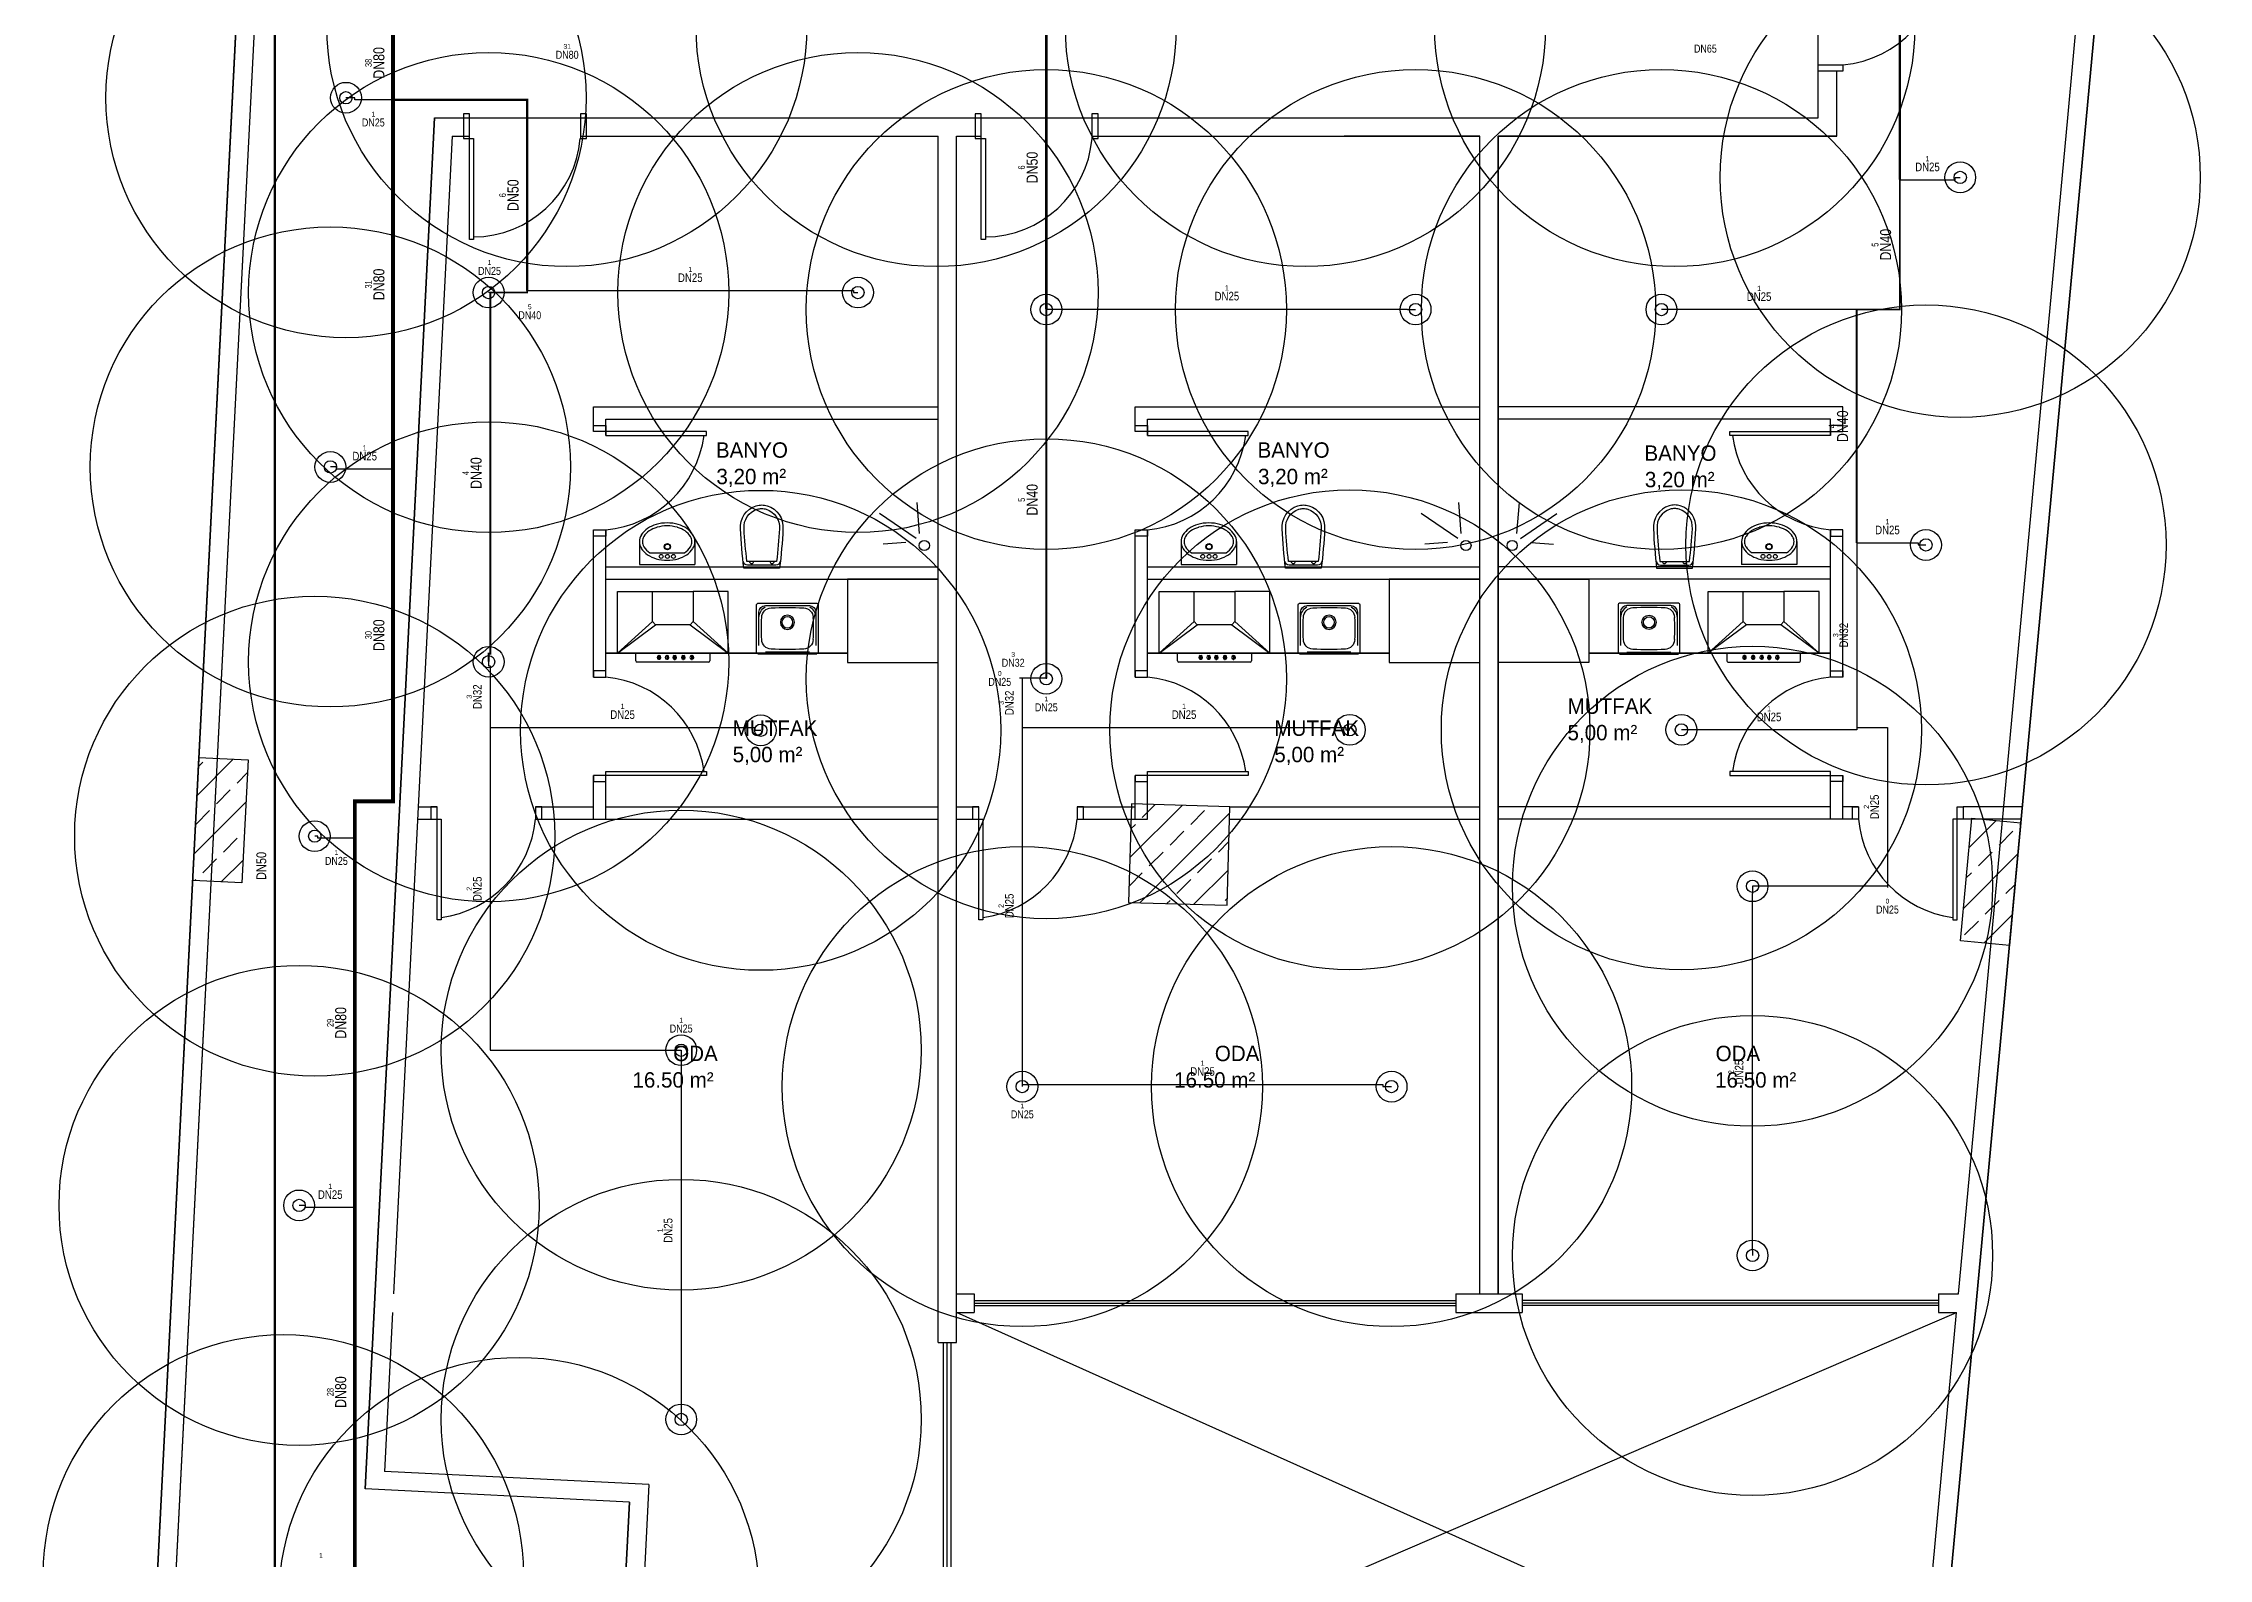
# Model space of a CAD drawing. Header units: centimetres. Extents: x 247996 to 315152, y -468471 to -440326.
# Drawn here: x 252538 to 254297, y -455724 to -454493 of the extents above; entities that cross this region are included whole.
import ezdxf
from ezdxf.enums import TextEntityAlignment as Align

# ---------------------------------------------------------------- set-up
doc = ezdxf.new("R2010")
doc.units = ezdxf.units.CM
for name, color, linetype in [('SCOTT-MKDU0', 50, 'Continuous'), ('SCOTT-MTY-SPRINKLER', 15, 'Continuous'), ('SCOTT-MTY-SPRINKLER-BORU', 140, 'Continuous'), ('SCOTT-MTY-SPRINKLER-CAP', 141, 'Continuous'), ('SCOTT-MTY-SPRINKLER-KORUMA', 8, 'Continuous'), ('SCOTT-MTY-YANGIN-DOLAP', 1, 'Continuous'), ('SCOTT-MTY-YANGIN-DOLAP-BORU', 1, 'Continuous')]:
    doc.layers.add(name, color=color, linetype=linetype)
doc.styles.add('MtXpl_Comic_Sans_MS', font='comic.ttf')
doc.styles.add('ROTAS', font='arial.ttf')

# ---------------------------------------------------------------- blocks, each defined once
blk = doc.blocks.new('ASL-SPR-PE')
for radius in [12.5, 5]:
    blk.add_circle((0, 0), radius)

msp = doc.modelspace()

# ---------------------------------------------------------------- linework, layer by layer
at = {"layer": 'SCOTT-MKDU0', "color": 8, "ltscale": 0.03}
for p, q in [((252764.8, -453386.3), (252641.9, -455809.8)), ((252748.3, -453415.3), (252561.3, -457103.9)), ((252561.3, -457103.9), (252748.3, -453415.3)), ((253909.7, -457650), (254297, -453482.7)), ((254297, -453482.7), (253909.7, -457650)), ((254182.4, -454553.5), (254281.9, -453482.1)), ((252757.7, -453527.2), (252576.8, -457093)), ((253979.8, -454553.5), (253979.8, -454403.5)), ((253979.8, -454553.5), (253979.8, -454510.6)), ((253994.8, -454568.5), (253994.8, -454515.6)), ((252855.8, -454553.5), (252799.3, -455667.6)), ((252799.3, -455667.6), (252855.8, -454553.5)), ((252870, -454568.5), (252822.3, -455509.2)), ((252855.8, -454553.5), (252884.2, -454553.5)), ((252855.8, -454553.5), (253979.8, -454553.5)), ((252870, -454568.5), (252884.2, -454568.5)), ((252974.2, -454553.5), (253299.8, -454553.5)), ((252974.2, -454568.5), (253264.8, -454568.5)), ((252974.2, -454568.5), (253264.8, -454568.5)), ((253264.8, -455548.7), (253264.8, -454568.5)), ((253264.8, -454788.5), (253264.8, -454568.5)), ((253264.8, -454678.5), (253264.8, -454568.5)), ((253264.8, -455548.7), (253264.8, -454568.5)), ((253264.8, -455548.7), (253264.8, -454568.5)), ((253279.8, -455548.7), (253279.8, -454568.5)), ((253279.8, -454568.5), (253299.8, -454568.5)), ((253279.8, -455548.7), (253279.8, -454568.5)), ((253279.8, -455548.7), (253279.8, -454568.5)), ((253389.8, -454553.5), (253979.8, -454553.5)), ((253389.8, -454568.5), (253704.8, -454568.5)), ((253704.8, -454568.5), (253594.8, -454568.5)), ((253704.8, -455509.2), (253704.8, -454568.5)), ((253704.8, -454788.5), (253704.8, -454568.5)), ((253704.8, -454678.5), (253704.8, -454568.5)), ((253704.8, -455509.2), (253704.8, -454568.5)), ((253719.8, -454568.5), (253994.8, -454568.5)), ((253719.8, -455509.2), (253719.8, -454568.5)), ((253719.8, -455509.2), (253719.8, -454568.5)), ((253994.8, -454568.5), (253719.8, -454568.5)), ((253719.8, -454788.5), (253719.8, -454568.5)), ((253719.8, -454678.5), (253719.8, -454568.5)), ((253719.8, -454568.5), (253829.8, -454568.5)), ((253994.8, -454568.5), (253719.8, -454568.5)), ((253719.8, -454568.5), (253719.8, -455509.2)), ((253979.8, -454568.5), (253994.8, -454568.5)), ((254093.6, -455509.2), (254182.4, -454553.5)), ((252984.8, -454788.5), (253264.8, -454788.5)), ((252984.8, -454808.5), (252984.8, -454788.5)), ((253424.8, -454788.5), (253704.8, -454788.5)), ((253424.8, -454808.5), (253424.8, -454788.5)), ((253999.8, -454788.5), (253719.8, -454788.5)), ((253999.8, -454808.5), (253999.8, -454788.5)), ((252994.8, -454798.5), (253264.8, -454798.5)), ((252994.8, -454811.8), (252994.8, -454798.5)), ((252994.8, -454811.8), (252994.8, -454798.5)), ((253434.8, -454811.8), (253434.8, -454798.5)), ((253434.8, -454811.8), (253434.8, -454798.5)), ((253434.8, -454798.5), (253704.8, -454798.5)), ((253989.8, -454798.5), (253719.8, -454798.5)), ((253989.8, -454811.8), (253989.8, -454798.5)), ((253989.8, -454811.8), (253989.8, -454798.5)), ((253249.7, -454891.4), (253247.7, -454866.1)), ((253689.7, -454891.4), (253687.7, -454866.1)), ((253735, -454891.4), (253737, -454866.1)), ((253246.9, -454895.3), (253217.3, -454875.1)), ((253686.9, -454895.3), (253657.3, -454875.1)), ((253737.8, -454895.3), (253767.4, -454875.1)), ((252984.8, -455008), (252984.8, -454888.5)), ((252994.8, -455008), (252994.8, -454888.5)), ((252994.8, -454908.5), (252994.8, -454888.5)), ((253022.2, -454898), (253022.2, -454916.6)), ((253067.2, -454898), (253067.2, -454916.6)), ((253238.5, -454898.6), (253220.1, -454900)), ((253424.8, -455008), (253424.8, -454888.5)), ((253434.8, -455008), (253434.8, -454888.5)), ((253434.8, -454908.5), (253434.8, -454888.5)), ((253462.2, -454898), (253462.2, -454916.6)), ((253507.2, -454898), (253507.2, -454916.6)), ((253678.5, -454898.6), (253660.1, -454900)), ((253746.2, -454898.6), (253764.6, -454900)), ((253917.5, -454898), (253917.5, -454916.6)), ((253962.5, -454898), (253962.5, -454916.6)), ((253989.8, -455008), (253989.8, -454888.5)), ((253989.8, -454908.5), (253989.8, -454888.5)), ((253999.8, -455008), (253999.8, -454888.5)), ((252994.8, -454918.5), (253264.8, -454918.5)), ((253022.2, -454916.6), (253067.2, -454916.6)), ((253030.6, -454907), (253058.7, -454907)), ((253434.8, -454918.5), (253704.8, -454918.5)), ((253462.2, -454916.6), (253507.2, -454916.6)), ((253470.6, -454907), (253498.7, -454907)), ((253989.8, -454918.5), (253719.8, -454918.5)), ((253962.5, -454916.6), (253917.5, -454916.6)), ((253954.1, -454907), (253926, -454907)), ((252994.8, -454928.5), (253264.8, -454928.5)), ((253264.8, -454928.5), (253191.2, -454928.5)), ((253191.2, -454928.5), (253191.2, -454996.2)), ((253264.8, -454996.2), (253264.8, -454928.5)), ((253434.8, -454928.5), (253704.8, -454928.5)), ((253704.8, -454928.5), (253631.2, -454928.5)), ((253631.2, -454928.5), (253631.2, -454996.2)), ((253704.8, -454996.2), (253704.8, -454928.5)), ((253989.8, -454928.5), (253719.8, -454928.5)), ((253719.8, -454928.5), (253793.5, -454928.5)), ((253719.8, -454996.2), (253719.8, -454928.5)), ((253793.5, -454928.5), (253793.5, -454996.2)), ((253004.3, -454938.5), (253032.8, -454938.5)), ((253004.3, -454988.5), (253004.3, -454938.5)), ((253094.3, -454938.5), (253065.8, -454938.5)), ((253094.3, -454988.5), (253094.3, -454938.5)), ((253117.4, -454988.5), (253117.4, -454949.1)), ((253118.4, -454948.1), (253166.4, -454948.1)), ((253119.2, -454982.4), (253119.2, -454955.3)), ((253124.5, -454950), (253160.2, -454950)), ((253165.5, -454955.3), (253165.5, -454982.4)), ((253167.4, -454949.1), (253167.4, -454988.5)), ((253444.3, -454938.5), (253472.8, -454938.5)), ((253444.3, -454988.5), (253444.3, -454938.5)), ((253534.3, -454938.5), (253505.8, -454938.5)), ((253534.3, -454988.5), (253534.3, -454938.5)), ((253557.4, -454988.5), (253557.4, -454949.1)), ((253558.4, -454948.1), (253606.4, -454948.1)), ((253559.2, -454982.4), (253559.2, -454955.3)), ((253564.5, -454950), (253600.2, -454950)), ((253605.5, -454955.3), (253605.5, -454982.4)), ((253607.4, -454949.1), (253607.4, -454988.5)), ((253817.3, -454949.1), (253817.3, -454988.5)), ((253866.3, -454948.1), (253818.3, -454948.1)), ((253819.1, -454955.3), (253819.1, -454982.4)), ((253860.1, -454950), (253824.4, -454950)), ((253865.4, -454982.4), (253865.4, -454955.3)), ((253867.3, -454988.5), (253867.3, -454949.1)), ((253890.4, -454938.5), (253918.9, -454938.5)), ((253890.4, -454988.5), (253890.4, -454938.5)), ((253980.4, -454938.5), (253951.9, -454938.5)), ((253980.4, -454988.5), (253980.4, -454938.5)), ((253032.8, -454963), (253004.3, -454988.5)), ((253004.3, -454988.5), (253035.3, -454965.5)), ((253063.3, -454965.5), (253094.3, -454988.5)), ((253094.3, -454988.5), (253065.8, -454963)), ((253472.8, -454963), (253444.3, -454988.5)), ((253444.3, -454988.5), (253475.3, -454965.5)), ((253503.3, -454965.5), (253534.3, -454988.5)), ((253534.3, -454988.5), (253505.8, -454963)), ((253890.4, -454988.5), (253918.9, -454963)), ((253921.4, -454965.5), (253890.4, -454988.5)), ((253980.4, -454988.5), (253949.4, -454965.5)), ((253951.9, -454963), (253980.4, -454988.5)), ((252994.8, -454988.5), (253191.2, -454988.5)), ((253191.2, -454988.5), (252994.8, -454988.5)), ((253191.2, -454988.5), (252994.8, -454988.5)), ((253094.3, -454988.5), (253004.3, -454988.5)), ((253019.3, -454994.8), (253019.3, -454988.5)), ((253037.8, -454990.6), (253037.8, -454993.1)), ((253037.8, -454990.6), (253038.4, -454990.6)), ((253038.4, -454990.6), (253038.4, -454993.1)), ((253044.4, -454990.6), (253044.4, -454993.1)), ((253044.4, -454990.6), (253045, -454990.6)), ((253045, -454990.6), (253045, -454993.1)), ((253050.5, -454990.6), (253050.5, -454993.1)), ((253050.5, -454990.6), (253051.1, -454990.6)), ((253051.1, -454990.6), (253051.1, -454993.1)), ((253057.5, -454990.6), (253057.5, -454993.1)), ((253057.5, -454990.6), (253058.1, -454990.6)), ((253058.1, -454990.6), (253058.1, -454993.1)), ((253064.5, -454990.6), (253064.5, -454993.1)), ((253064.5, -454990.6), (253065.1, -454990.6)), ((253065.1, -454990.6), (253065.1, -454993.1)), ((253079.3, -454988.5), (253079.3, -454994.8)), ((253166.4, -454989.5), (253118.4, -454989.5)), ((253160.2, -454987.7), (253124.5, -454987.7)), ((253434.8, -454988.5), (253631.2, -454988.5)), ((253631.2, -454988.5), (253434.8, -454988.5)), ((253631.2, -454988.5), (253434.8, -454988.5)), ((253534.3, -454988.5), (253444.3, -454988.5)), ((253459.3, -454994.8), (253459.3, -454988.5)), ((253477.8, -454990.6), (253477.8, -454993.1)), ((253477.8, -454990.6), (253478.4, -454990.6)), ((253478.4, -454990.6), (253478.4, -454993.1)), ((253484.4, -454990.6), (253484.4, -454993.1)), ((253484.4, -454990.6), (253485, -454990.6)), ((253485, -454990.6), (253485, -454993.1)), ((253490.5, -454990.6), (253490.5, -454993.1)), ((253490.5, -454990.6), (253491.1, -454990.6)), ((253491.1, -454990.6), (253491.1, -454993.1)), ((253497.5, -454990.6), (253497.5, -454993.1)), ((253497.5, -454990.6), (253498.1, -454990.6)), ((253498.1, -454990.6), (253498.1, -454993.1)), ((253504.5, -454990.6), (253504.5, -454993.1)), ((253504.5, -454990.6), (253505.1, -454990.6)), ((253505.1, -454990.6), (253505.1, -454993.1)), ((253519.3, -454988.5), (253519.3, -454994.8)), ((253606.4, -454989.5), (253558.4, -454989.5)), ((253600.2, -454987.7), (253564.5, -454987.7)), ((253989.8, -454988.5), (253793.5, -454988.5)), ((253793.5, -454988.5), (253989.8, -454988.5)), ((253793.5, -454988.5), (253989.8, -454988.5)), ((253818.3, -454989.5), (253866.3, -454989.5)), ((253824.4, -454987.7), (253860.1, -454987.7)), ((253890.4, -454988.5), (253980.4, -454988.5)), ((253905.4, -454988.5), (253905.4, -454994.8)), ((253919.6, -454990.6), (253919.6, -454993.1)), ((253920.2, -454990.6), (253919.6, -454990.6)), ((253920.2, -454990.6), (253920.2, -454993.1)), ((253926.6, -454990.6), (253926.6, -454993.1)), ((253927.2, -454990.6), (253926.6, -454990.6)), ((253927.2, -454990.6), (253927.2, -454993.1)), ((253933.6, -454990.6), (253933.6, -454993.1)), ((253934.2, -454990.6), (253933.6, -454990.6)), ((253934.2, -454990.6), (253934.2, -454993.1)), ((253939.7, -454990.6), (253939.7, -454993.1)), ((253940.3, -454990.6), (253939.7, -454990.6)), ((253940.3, -454990.6), (253940.3, -454993.1)), ((253946.3, -454990.6), (253946.3, -454993.1)), ((253946.9, -454990.6), (253946.3, -454990.6)), ((253946.9, -454990.6), (253946.9, -454993.1)), ((253965.4, -454994.8), (253965.4, -454988.5)), ((253078.3, -454995.8), (253020.3, -454995.8)), ((253037.8, -454993.1), (253037.8, -454993.7)), ((253038.4, -454993.7), (253037.8, -454993.7)), ((253038.4, -454993.1), (253038.4, -454993.7)), ((253044.4, -454993.1), (253044.4, -454993.7)), ((253045, -454993.7), (253044.4, -454993.7)), ((253045, -454993.1), (253045, -454993.7)), ((253050.5, -454993.1), (253050.5, -454993.7)), ((253050.5, -454993.7), (253051.1, -454993.7)), ((253051.1, -454993.1), (253051.1, -454993.7)), ((253057.5, -454993.1), (253057.5, -454993.6)), ((253057.5, -454993.7), (253058.1, -454993.7)), ((253058.1, -454993.1), (253058.1, -454993.7)), ((253064.5, -454993.1), (253064.5, -454993.6)), ((253064.5, -454993.7), (253065.1, -454993.7)), ((253065.1, -454993.1), (253065.1, -454993.7)), ((253191.2, -454996.2), (253264.8, -454996.2)), ((253518.3, -454995.8), (253460.3, -454995.8)), ((253477.8, -454993.1), (253477.8, -454993.7)), ((253478.4, -454993.7), (253477.8, -454993.7)), ((253478.4, -454993.1), (253478.4, -454993.7)), ((253484.4, -454993.1), (253484.4, -454993.7)), ((253485, -454993.7), (253484.4, -454993.7)), ((253485, -454993.1), (253485, -454993.7)), ((253490.5, -454993.1), (253490.5, -454993.7)), ((253490.5, -454993.7), (253491.1, -454993.7)), ((253491.1, -454993.1), (253491.1, -454993.7)), ((253497.5, -454993.1), (253497.5, -454993.6)), ((253497.5, -454993.7), (253498.1, -454993.7)), ((253498.1, -454993.1), (253498.1, -454993.7)), ((253504.5, -454993.1), (253504.5, -454993.6)), ((253504.5, -454993.7), (253505.1, -454993.7)), ((253505.1, -454993.1), (253505.1, -454993.7)), ((253631.2, -454996.2), (253704.8, -454996.2)), ((253793.5, -454996.2), (253719.8, -454996.2)), ((253906.4, -454995.8), (253964.4, -454995.8)), ((253919.6, -454993.1), (253919.6, -454993.7)), ((253920.2, -454993.7), (253919.6, -454993.7)), ((253920.2, -454993.1), (253920.2, -454993.6)), ((253926.6, -454993.1), (253926.6, -454993.7)), ((253927.2, -454993.7), (253926.6, -454993.7)), ((253927.2, -454993.1), (253927.2, -454993.6)), ((253933.6, -454993.1), (253933.6, -454993.7)), ((253934.2, -454993.7), (253933.6, -454993.7)), ((253934.2, -454993.1), (253934.2, -454993.7)), ((253939.7, -454993.1), (253939.7, -454993.7)), ((253939.7, -454993.7), (253940.3, -454993.7)), ((253940.3, -454993.1), (253940.3, -454993.7)), ((253946.3, -454993.1), (253946.3, -454993.7)), ((253946.3, -454993.7), (253946.9, -454993.7)), ((253946.9, -454993.1), (253946.9, -454993.7)), ((252659.3, -455173.3), (252664.3, -455073.4)), ((252662.8, -455104.3), (252692.2, -455074.8)), ((252664, -455080.6), (252667.4, -455077.2)), ((252664.3, -455073.4), (252704.3, -455075.4)), ((252704.3, -455075.4), (252699.2, -455175.3)), ((252695.5, -455094.1), (252703.8, -455085.7)), ((252984.8, -455123.5), (252984.8, -455088)), ((252994.8, -455123.5), (252994.8, -455084.7)), ((253424.8, -455123.5), (253424.8, -455088)), ((253434.8, -455123.5), (253434.8, -455084.7)), ((253989.8, -455123.5), (253989.8, -455084.7)), ((253999.8, -455123.5), (253999.8, -455088)), ((252660.4, -455151.6), (252702.6, -455109.4)), ((252678.6, -455110.9), (252689.8, -455099.7)), ((252842.4, -455113.5), (252857.8, -455113.5)), ((252937.8, -455113.5), (252984.8, -455113.5)), ((252994.8, -455113.4), (253264.8, -455113.4)), ((253279.8, -455113.5), (253297.8, -455113.5)), ((253377.8, -455113.5), (253424.8, -455113.5)), ((253421.8, -455111.1), (253419.5, -455191.1)), ((253420.6, -455154.7), (253463, -455112.3)), ((253501.8, -455113.4), (253421.8, -455111.1)), ((253430.7, -455122.1), (253441.2, -455111.6)), ((253499.5, -455193.3), (253501.8, -455113.4)), ((253501.8, -455113.4), (253704.8, -455113.4)), ((253989.8, -455113.4), (253719.8, -455113.4)), ((254012.5, -455113.5), (253999.8, -455113.5)), ((254145.4, -455113.5), (254097.5, -455113.5)), ((252661.8, -455127.7), (252673, -455116.5)), ((252841.9, -455123.5), (252861.1, -455123.5)), ((252937.8, -455123.5), (252994.8, -455123.5)), ((252994.8, -455123.4), (253264.8, -455123.4)), ((253279.8, -455123.5), (253301.1, -455123.5)), ((253377.8, -455123.5), (253434.8, -455123.5)), ((253421.2, -455131.6), (253425.1, -455127.7)), ((253428.9, -455191.3), (253501.6, -455118.5)), ((253470, -455127.7), (253481.2, -455116.5)), ((253501.8, -455123.4), (253704.8, -455123.4)), ((253989.8, -455123.4), (253719.8, -455123.4)), ((254012.5, -455123.5), (253989.8, -455123.5)), ((254095.3, -455222.3), (254104.5, -455122.7)), ((254144.8, -455123.5), (254097.5, -455123.5)), ((254102.3, -455146.5), (254124.2, -455124.6)), ((254104.5, -455122.7), (254144.4, -455126.4)), ((254144.4, -455126.4), (254135.1, -455226)), ((254143.5, -455127.7), (254144.3, -455126.9)), ((252684.2, -455150.2), (252695.5, -455139)), ((252701.1, -455133.3), (252701.4, -455133)), ((253453.2, -455144.6), (253464.4, -455133.3)), ((253492.5, -455150.2), (253501, -455141.7)), ((254126.7, -455144.6), (254137.9, -455133.3)), ((252667.4, -455167), (252678.6, -455155.8)), ((252682.4, -455174.5), (252700.2, -455156.7)), ((253436.3, -455161.4), (253447.6, -455150.2)), ((253472.5, -455192.6), (253500.3, -455164.8)), ((253475.6, -455167), (253486.8, -455155.8)), ((254097.7, -455196), (254142, -455151.7)), ((254109.9, -455161.4), (254121.1, -455150.2)), ((252699.2, -455175.3), (252659.3, -455173.3)), ((252661, -455173.4), (252661.8, -455172.6)), ((253419.9, -455177.8), (253430.7, -455167)), ((253458.8, -455183.9), (253470, -455172.6)), ((254100, -455171.2), (254104.2, -455167)), ((254132.3, -455183.9), (254139.7, -455176.5)), ((253419.5, -455191.1), (253499.5, -455193.3)), ((253450.7, -455191.9), (253453.2, -455189.5)), ((253498.1, -455189.5), (253499.7, -455187.9)), ((254114.5, -455224.1), (254137.4, -455201.2)), ((254115.5, -455200.7), (254126.7, -455189.5)), ((254098.6, -455217.5), (254109.9, -455206.3)), ((254135.1, -455226), (254095.3, -455222.3)), ((253279.8, -455509.2), (253294, -455509.2)), ((253279.8, -455509.2), (253294, -455509.2)), ((253294, -455509.2), (253294, -455524.2)), ((253294, -455514.7), (253685.4, -455514.7)), ((253294, -455516.7), (253685.4, -455516.7)), ((253685.4, -455509.2), (253739.3, -455509.2)), ((253685.4, -455509.2), (253685.4, -455524.2)), ((253719.8, -455509.2), (253739.3, -455509.2)), ((253739.3, -455509.2), (253739.3, -455524.2)), ((254077.5, -455514.7), (253739.3, -455514.7)), ((254077.5, -455516.7), (253739.3, -455516.7)), ((254077.5, -455509.2), (254093.6, -455509.2)), ((254077.5, -455509.2), (254077.5, -455524.2)), ((252821.6, -455524.2), (252815, -455653.4)), ((253279.8, -455524.2), (253294, -455524.2)), ((253279.8, -455524.2), (253294, -455524.2)), ((253279.8, -455874.2), (254092.2, -455524.2)), ((254059.7, -455874.2), (253279.8, -455524.2)), ((253294, -455518.7), (253685.4, -455518.7)), ((253685.4, -455524.2), (253739.3, -455524.2)), ((254077.5, -455518.7), (253739.3, -455518.7)), ((254059.7, -455874.2), (254092.2, -455524.2)), ((254077.5, -455524.2), (254092.2, -455524.2)), ((253264.8, -455548.7), (253279.8, -455548.7)), ((253269.3, -455820.4), (253269.3, -455548.7)), ((253272.3, -455820.4), (253272.3, -455548.7)), ((253275.3, -455820.4), (253275.3, -455548.7)), ((253029.8, -455664.2), (252815, -455653.4)), ((253014, -455678.5), (252799.3, -455667.6)), ((253014, -455678.5), (252799.3, -455667.6)), ((253029.8, -455664.2), (253018.4, -455889.2)), ((253014, -455678.5), (253003.3, -455889.2)), ((253003.3, -455889.2), (253014, -455678.5))]:
    msp.add_line(p, q, dxfattribs=at)
for points in [[(253979.8, -454515.6), (253979.8, -454510.6), (253999.8, -454510.6), (253999.8, -454515.6), (253979.8, -454515.6)], [(253979.8, -454515.6), (253979.8, -454510.6), (253999.8, -454510.6), (253999.8, -454515.6), (253979.8, -454515.6)], [(253979.8, -454515.6), (253979.8, -454510.6), (253999.8, -454510.6), (253999.8, -454515.6), (253979.8, -454515.6)], [(252884.2, -454550.5), (252879.2, -454550.5), (252879.2, -454570.5), (252884.2, -454570.5), (252884.2, -454550.5)], [(252884.2, -454550.5), (252879.2, -454550.5), (252879.2, -454570.5), (252884.2, -454570.5), (252884.2, -454550.5)], [(252884.2, -454550.5), (252879.2, -454550.5), (252879.2, -454570.5), (252884.2, -454570.5), (252884.2, -454550.5)], [(252979.2, -454550.5), (252974.2, -454550.5), (252974.2, -454570.5), (252979.2, -454570.5), (252979.2, -454550.5)], [(252979.2, -454550.5), (252974.2, -454550.5), (252974.2, -454570.5), (252979.2, -454570.5), (252979.2, -454550.5)], [(252979.2, -454550.5), (252974.2, -454550.5), (252974.2, -454570.5), (252979.2, -454570.5), (252979.2, -454550.5)], [(253299.8, -454550.5), (253294.8, -454550.5), (253294.8, -454570.5), (253299.8, -454570.5), (253299.8, -454550.5)], [(253299.8, -454550.5), (253294.8, -454550.5), (253294.8, -454570.5), (253299.8, -454570.5), (253299.8, -454550.5)], [(253299.8, -454550.5), (253294.8, -454550.5), (253294.8, -454570.5), (253299.8, -454570.5), (253299.8, -454550.5)], [(253394.8, -454550.5), (253389.8, -454550.5), (253389.8, -454570.5), (253394.8, -454570.5), (253394.8, -454550.5)], [(253394.8, -454550.5), (253389.8, -454550.5), (253389.8, -454570.5), (253394.8, -454570.5), (253394.8, -454550.5)], [(253394.8, -454550.5), (253389.8, -454550.5), (253389.8, -454570.5), (253394.8, -454570.5), (253394.8, -454550.5)], [(252984.8, -454808.5), (252984.8, -454803.5), (252994.8, -454803.5), (252994.8, -454808.5), (252984.8, -454808.5)], [(253424.8, -454808.5), (253424.8, -454803.5), (253434.8, -454803.5), (253434.8, -454808.5), (253424.8, -454808.5)], [(253999.8, -454808.5), (253999.8, -454803.5), (253989.8, -454803.5), (253989.8, -454808.5), (253999.8, -454808.5)], [(252984.8, -454893.5), (252984.8, -454888.5), (252994.8, -454888.5), (252994.8, -454893.5), (252984.8, -454893.5)], [(253424.8, -454893.5), (253424.8, -454888.5), (253434.8, -454888.5), (253434.8, -454893.5), (253424.8, -454893.5)], [(253999.8, -454893.5), (253999.8, -454888.5), (253989.8, -454888.5), (253989.8, -454893.5), (253999.8, -454893.5)], [(252984.8, -455003), (252984.8, -455008), (252994.8, -455008), (252994.8, -455003), (252984.8, -455003)], [(253424.8, -455003), (253424.8, -455008), (253434.8, -455008), (253434.8, -455003), (253424.8, -455003)], [(253999.8, -455003), (253999.8, -455008), (253989.8, -455008), (253989.8, -455003), (253999.8, -455003)], [(252984.8, -455088), (252984.8, -455093), (252994.8, -455093), (252994.8, -455088), (252984.8, -455088)], [(253424.8, -455088), (253424.8, -455093), (253434.8, -455093), (253434.8, -455088), (253424.8, -455088)], [(253999.8, -455088), (253999.8, -455093), (253989.8, -455093), (253989.8, -455088), (253999.8, -455088)], [(252857.8, -455113.5), (252852.8, -455113.5), (252852.8, -455123.5), (252857.8, -455123.5), (252857.8, -455113.5)], [(252942.8, -455113.5), (252937.8, -455113.5), (252937.8, -455123.5), (252942.8, -455123.5), (252942.8, -455113.5)], [(253297.8, -455113.5), (253292.8, -455113.5), (253292.8, -455123.5), (253297.8, -455123.5), (253297.8, -455113.5)], [(253382.8, -455113.5), (253377.8, -455113.5), (253377.8, -455123.5), (253382.8, -455123.5), (253382.8, -455113.5)], [(254007.5, -455113.5), (254012.5, -455113.5), (254012.5, -455123.5), (254007.5, -455123.5), (254007.5, -455113.5)], [(254092.5, -455113.5), (254097.5, -455113.5), (254097.5, -455123.5), (254092.5, -455123.5), (254092.5, -455113.5)]]:
    msp.add_lwpolyline(points, dxfattribs=at)
for points in [[(252884.2, -454570.5), (252887.5, -454570.5), (252887.5, -454652.4), (252884.2, -454652.4)], [(252884.2, -454570.5), (252887.5, -454570.5), (252887.5, -454652.4), (252884.2, -454652.4)], [(252884.2, -454570.5), (252887.5, -454570.5), (252887.5, -454652.4), (252884.2, -454652.4)], [(253299.8, -454570.5), (253303.2, -454570.5), (253303.2, -454652.4), (253299.8, -454652.4)], [(253299.8, -454570.5), (253303.2, -454570.5), (253303.2, -454652.4), (253299.8, -454652.4)], [(253299.8, -454570.5), (253303.2, -454570.5), (253303.2, -454652.4), (253299.8, -454652.4)], [(252994.8, -454808.5), (252994.8, -454811.8), (253076.7, -454811.8), (253076.7, -454808.5)], [(253434.8, -454808.5), (253434.8, -454811.8), (253516.7, -454811.8), (253516.7, -454808.5)], [(253989.8, -454808.5), (253989.8, -454811.8), (253908, -454811.8), (253908, -454808.5)], [(252994.8, -455088), (252994.8, -455084.7), (253076.7, -455084.7), (253076.7, -455088)], [(253434.8, -455088), (253434.8, -455084.7), (253516.7, -455084.7), (253516.7, -455088)], [(253989.8, -455088), (253989.8, -455084.7), (253908, -455084.7), (253908, -455088)], [(252857.8, -455123.5), (252861.1, -455123.5), (252861.1, -455205.4), (252857.8, -455205.4)], [(253297.8, -455123.5), (253301.1, -455123.5), (253301.1, -455205.4), (253297.8, -455205.4)], [(254092.5, -455123.5), (254089.2, -455123.5), (254089.2, -455205.4), (254092.5, -455205.4)]]:
    msp.add_lwpolyline(points, close=True, dxfattribs=at)
for points in [[(253107, -454919.5, -0.01664), (253104.3, -454887.7, -0.351622), (253117.1, -454868.8, -0.068714), (253121.6, -454868.2, -0.068714), (253126, -454868.8, -0.351622), (253138.8, -454887.7, -0.01664), (253136.1, -454919.5)], [(253109.5, -454914, -0.016866), (253107.2, -454887.5, -0.351778), (253117.9, -454871.6, -0.068022), (253121.6, -454871.1, -0.068022), (253125.2, -454871.6, -0.351778), (253135.9, -454887.5, -0.016866), (253133.6, -454914)], [(253547, -454919.5, -0.01664), (253544.3, -454887.7, -0.351622), (253557.1, -454868.8, -0.068714), (253561.6, -454868.2, -0.068714), (253566, -454868.8, -0.351622), (253578.8, -454887.7, -0.01664), (253576.1, -454919.5)], [(253549.5, -454914, -0.016866), (253547.2, -454887.5, -0.351778), (253557.9, -454871.6, -0.068022), (253561.6, -454871.1, -0.068022), (253565.2, -454871.6, -0.351778), (253575.9, -454887.5, -0.016866), (253573.6, -454914)], [(253877.7, -454919.5, 0.01664), (253880.3, -454887.7, 0.351622), (253867.6, -454868.8, 0.068714), (253863.1, -454868.2, 0.068714), (253858.7, -454868.8, 0.351622), (253845.9, -454887.7, 0.01664), (253848.5, -454919.5)], [(253875.2, -454914, 0.016866), (253877.5, -454887.5, 0.351778), (253866.7, -454871.6, 0.068022), (253863.1, -454871.1, 0.068022), (253859.5, -454871.6, 0.351778), (253848.8, -454887.5, 0.016866), (253851.1, -454914)]]:
    msp.add_lwpolyline(points, format="xyb", close=True, dxfattribs=at)
for points in [[(253136.4, -454914.1, -0.389191), (253133.1, -454917.2), (253121.6, -454917.2), (253110, -454917.2, -0.389191), (253106.7, -454914.1, -0.389191)], [(253576.4, -454914.1, -0.389191), (253573.1, -454917.2), (253561.6, -454917.2), (253550, -454917.2, -0.389191), (253546.7, -454914.1, -0.389191)], [(253848.3, -454914.1, 0.389191), (253851.6, -454917.2), (253863.1, -454917.2), (253874.7, -454917.2, 0.389191), (253878, -454914.1, 0.389191)]]:
    msp.add_lwpolyline(points, format="xyb", dxfattribs=at)
for centre, radius in [((253044.9, -454902.1), 2.52), ((253044.9, -454902.1), 2.12), ((253253.6, -454901.1, 51), 4.14), ((253484.9, -454902.1), 2.52), ((253484.9, -454902.1), 2.12), ((253693.6, -454901.1, 51), 4.14), ((253731.1, -454901.1, 51), 4.14), ((253939.8, -454902.1), 2.52), ((253939.8, -454902.1), 2.12), ((253039.8, -454910), 1.56), ((253044.9, -454910), 1.56), ((253049.8, -454910), 1.56), ((253479.8, -454910), 1.56), ((253484.9, -454910), 1.56), ((253489.8, -454910), 1.56), ((253934.9, -454910), 1.56), ((253939.8, -454910), 1.56), ((253944.9, -454910), 1.56)]:
    msp.add_circle(centre, radius, dxfattribs=at)
for centre, radius, start, end in [((253992.2, -454423.3), 87.6, 275.0191, 359.6313), ((253992.2, -454423.3), 87.6, 275.0191, 359.6313), ((253992.2, -454423.3), 87.6, 275.0191, 359.6313), ((252886.9, -454562.8), 87.6, 270.3687, 354.9809), ((252886.9, -454562.8), 87.6, 270.3687, 354.9809), ((252886.9, -454562.8), 87.6, 270.3687, 354.9809), ((253302.6, -454562.8), 87.6, 270.3687, 354.9809), ((253302.6, -454562.8), 87.6, 270.3687, 354.9809), ((253302.6, -454562.8), 87.6, 270.3687, 354.9809), ((252986.6, -454799.9), 88.9, 275.3081, 352.3253), ((253426.6, -454799.9), 88.9, 275.3081, 352.3253), ((253998.1, -454799.9), 88.9, 187.6747, 264.6919), ((253042.2, -454907.3), 24.1, 105.5176, 123.8347), ((253044.7, -454916.3), 33.5, 90, 105.5176), ((253044.7, -454916.3), 31.1, 90, 105.5176), ((253044.7, -454916.3), 33.5, 74.4824, 90), ((253044.7, -454916.3), 31.1, 74.4824, 90), ((253047.2, -454907.3), 24.1, 56.1653, 74.4824), ((253482.2, -454907.3), 24.1, 105.5176, 123.8347), ((253484.7, -454916.3), 33.5, 90, 105.5176), ((253484.7, -454916.3), 31.1, 90, 105.5176), ((253484.7, -454916.3), 33.5, 74.4824, 90), ((253484.7, -454916.3), 31.1, 74.4824, 90), ((253487.2, -454907.3), 24.1, 56.1653, 74.4824), ((253937.5, -454907.3), 24.1, 105.5176, 123.8347), ((253940, -454916.3), 33.5, 90, 105.5176), ((253940, -454916.3), 31.1, 90, 105.5176), ((253940, -454916.3), 33.5, 74.4824, 90), ((253940, -454916.3), 31.1, 74.4824, 90), ((253942.5, -454907.3), 24.1, 56.1653, 74.4824), ((253032.5, -454898), 10.3, 148.2866, 180), ((253032.5, -454898), 10.3, 180, 211.7134), ((253038.3, -454901.6), 17.2, 123.8347, 148.2866), ((253032.5, -454898), 7.93, 148.2866, 180), ((253032.5, -454898), 7.93, 180, 211.7134), ((253038.3, -454901.6), 14.8, 123.8347, 148.2866), ((253038.3, -454894.4), 14.8, 211.7134, 238.6233), ((253042.2, -454907.3), 21.7, 105.5176, 123.8347), ((253047.2, -454907.3), 21.7, 56.1653, 74.4824), ((253051, -454894.4), 14.8, 301.3767, 328.2866), ((253051, -454901.6), 14.8, 31.7134, 56.1653), ((253051, -454901.6), 17.2, 31.7134, 56.1653), ((253056.9, -454898), 7.93, 0, 31.7134), ((253056.9, -454898), 7.93, 328.2866, 0), ((253056.9, -454898), 10.3, 0, 31.7134), ((253056.9, -454898), 10.3, 328.2866, 0), ((253472.5, -454898), 10.3, 148.2866, 180), ((253472.5, -454898), 10.3, 180, 211.7134), ((253478.3, -454901.6), 17.2, 123.8347, 148.2866), ((253472.5, -454898), 7.93, 148.2866, 180), ((253472.5, -454898), 7.93, 180, 211.7134), ((253478.3, -454901.6), 14.8, 123.8347, 148.2866), ((253478.3, -454894.4), 14.8, 211.7134, 238.6233), ((253482.2, -454907.3), 21.7, 105.5176, 123.8347), ((253487.2, -454907.3), 21.7, 56.1653, 74.4824), ((253491, -454894.4), 14.8, 301.3767, 328.2866), ((253491, -454901.6), 14.8, 31.7134, 56.1653), ((253491, -454901.6), 17.2, 31.7134, 56.1653), ((253496.9, -454898), 7.93, 0, 31.7134), ((253496.9, -454898), 7.93, 328.2866, 0), ((253496.9, -454898), 10.3, 0, 31.7134), ((253496.9, -454898), 10.3, 328.2866, 0), ((253927.8, -454898), 10.3, 148.2866, 180), ((253927.8, -454898), 10.3, 180, 211.7134), ((253933.7, -454901.6), 17.2, 123.8347, 148.2866), ((253927.8, -454898), 7.93, 148.2866, 180), ((253927.8, -454898), 7.93, 180, 211.7134), ((253933.7, -454901.6), 14.8, 123.8347, 148.2866), ((253933.7, -454894.4), 14.8, 211.7134, 238.6233), ((253937.5, -454907.3), 21.7, 105.5176, 123.8347), ((253942.5, -454907.3), 21.7, 56.1653, 74.4824), ((253946.4, -454894.4), 14.8, 301.3767, 328.2866), ((253946.4, -454901.6), 14.8, 31.7134, 56.1653), ((253946.4, -454901.6), 17.2, 31.7134, 56.1653), ((253952.2, -454898), 7.93, 0, 31.7134), ((253952.2, -454898), 7.93, 328.2866, 0), ((253952.2, -454898), 10.3, 0, 31.7134), ((253952.2, -454898), 10.3, 328.2866, 0), ((253038.3, -454894.4), 17.2, 211.7134, 236.1653), ((253042.2, -454888.6), 24.1, 236.1653, 254.4824), ((253044.7, -454879.6), 33.5, 254.4824, 270), ((253044.7, -454879.6), 33.5, 270, 285.5176), ((253047.2, -454888.6), 24.1, 285.5176, 303.8347), ((253051, -454894.4), 17.2, 303.8347, 328.2866), ((253113.3, -454914), 1.78, 180, 0), ((253129.9, -454914), 1.78, 180, 0), ((253478.3, -454894.4), 17.2, 211.7134, 236.1653), ((253482.2, -454888.6), 24.1, 236.1653, 254.4824), ((253484.7, -454879.6), 33.5, 254.4824, 270), ((253484.7, -454879.6), 33.5, 270, 285.5176), ((253487.2, -454888.6), 24.1, 285.5176, 303.8347), ((253491, -454894.4), 17.2, 303.8347, 328.2866), ((253553.3, -454914), 1.78, 180, 0), ((253569.9, -454914), 1.78, 180, 0), ((253854.8, -454914), 1.78, 180, 0), ((253871.4, -454914), 1.78, 180, 0), ((253933.7, -454894.4), 17.2, 211.7134, 236.1653), ((253937.5, -454888.6), 24.1, 236.1653, 254.4824), ((253940, -454879.6), 33.5, 254.4824, 270), ((253940, -454879.6), 33.5, 270, 285.5176), ((253942.5, -454888.6), 24.1, 285.5176, 303.8347), ((253946.4, -454894.4), 17.2, 303.8347, 328.2866), ((253038.1, -454992.1), 1.54, 100.5754, 259.4621), ((253038.1, -454992.1), 1.54, 282.6235, 77.3767), ((253044.6, -454992.1), 1.54, 100.5754, 259.4621), ((253044.6, -454992.1), 1.54, 282.6235, 77.3767), ((253050.8, -454992.1), 1.54, 100.5754, 259.4621), ((253050.8, -454992.1), 1.54, 282.6235, 77.3767), ((253057.8, -454992.1), 1.54, 100.5754, 259.4621), ((253057.8, -454992.1), 1.54, 282.6235, 77.3767), ((253064.8, -454992.1), 1.54, 100.5754, 259.4621), ((253064.8, -454992.1), 1.54, 282.6235, 77.3767), ((253478.1, -454992.1), 1.54, 100.5754, 259.4621), ((253478.1, -454992.1), 1.54, 282.6235, 77.3767), ((253484.6, -454992.1), 1.54, 100.5754, 259.4621), ((253484.6, -454992.1), 1.54, 282.6235, 77.3767), ((253490.8, -454992.1), 1.54, 100.5754, 259.4621), ((253490.8, -454992.1), 1.54, 282.6235, 77.3767), ((253497.8, -454992.1), 1.54, 100.5754, 259.4621), ((253497.8, -454992.1), 1.54, 282.6235, 77.3767), ((253504.8, -454992.1), 1.54, 100.5754, 259.4621), ((253504.8, -454992.1), 1.54, 282.6235, 77.3767), ((253919.9, -454992.1), 1.54, 102.6233, 257.3765), ((253919.9, -454992.1), 1.54, 280.5379, 79.4246), ((253926.9, -454992.1), 1.54, 102.6233, 257.3765), ((253926.9, -454992.1), 1.54, 280.5379, 79.4246), ((253933.9, -454992.1), 1.54, 102.6233, 257.3765), ((253933.9, -454992.1), 1.54, 280.5379, 79.4246), ((253940, -454992.1), 1.54, 102.6233, 257.3765), ((253940, -454992.1), 1.54, 280.5379, 79.4246), ((253946.6, -454992.1), 1.54, 102.6233, 257.3765), ((253946.6, -454992.1), 1.54, 280.5379, 79.4246), ((252986.6, -455096.6), 88.9, 7.6747, 84.6919), ((253020.3, -454994.8), 1, 180, 270), ((253078.3, -454994.8), 1, 270, 0), ((253426.6, -455096.6), 88.9, 7.6747, 84.6919), ((253460.3, -454994.8), 1, 180, 270), ((253518.3, -454994.8), 1, 270, 0), ((253906.4, -454994.8), 1, 180, 270), ((253998.1, -455096.6), 88.9, 95.3081, 172.3253), ((253964.4, -454994.8), 1, 270, 0), ((252849.2, -455115.3), 88.9, 277.6747, 354.6919), ((253289.2, -455115.3), 88.9, 277.6747, 354.6919), ((254101, -455115.3), 88.9, 185.3081, 262.3253)]:
    msp.add_arc(centre, radius, start, end, dxfattribs=at)
at = {"layer": 'SCOTT-MKDU0', "color": 8, "ltscale": 0.03, "extrusion": (0, 0, -1)}
for centre, major_axis, start_param, end_param in [((253118.4, -454949.1), (0.707, 0.707), 3.926991, 5.497787), ((253124.5, -454955.3), (-3.75, 3.75), 5.497787, 7.068583), ((253129.4, -454959.8), (-7.14, 7.14), 5.524757, 6.541187), ((253129.5, -454959.8), (-5.66, 5.66), 5.524757, 7.028844), ((253142.4, -455283.8), (332.3, 0), 4.67265, 4.752129), ((253155.3, -454959.8), (-5.66, 5.66), 0.825137, 2.329224), ((253160.2, -454955.3), (3.75, 3.75), -0.785398, 0.785398), ((253155.4, -454959.8), (7.14, 7.14), -0.258001, 0.758428), ((253166.4, -454949.1), (0.707, 0.707), -0.785398, 0.785398), ((253558.4, -454949.1), (0.707, 0.707), 3.926991, 5.497787), ((253564.5, -454955.3), (-3.75, 3.75), 5.497787, 7.068583), ((253569.4, -454959.8), (-7.14, 7.14), 5.524757, 6.541187), ((253569.5, -454959.8), (-5.66, 5.66), 5.524757, 7.028844), ((253582.4, -455283.8), (332.3, 0), 4.67265, 4.752129), ((253595.3, -454959.8), (-5.66, 5.66), 0.825137, 2.329224), ((253600.2, -454955.3), (3.75, 3.75), -0.785398, 0.785398), ((253595.4, -454959.8), (7.14, 7.14), -0.258001, 0.758428), ((253606.4, -454949.1), (0.707, 0.707), -0.785398, 0.785398), ((253453.6, -454968.5), (-234.9, 234.9), 5.470817, 5.524757), ((253142.4, -454963.5), (-4.07, 4.07), 3.926991, 10.210176), ((253142.4, -454963.5), (-3.18, 3.18), 3.926991, 10.210176), ((252831.1, -454968.5), (234.9, 234.9), 0.758428, 0.812368), ((253893.6, -454968.5), (-234.9, 234.9), 5.470817, 5.524757), ((253582.4, -454963.5), (-4.07, 4.07), 3.926991, 10.210176), ((253582.4, -454963.5), (-3.18, 3.18), 3.926991, 10.210176), ((253271.1, -454968.5), (234.9, 234.9), 0.758428, 0.812368), ((253129.5, -454977.3), (5.66, 5.66), 2.395934, 3.900021), ((253142.4, -454653.3), (332.3, 0), 1.531058, 1.610536), ((253155.3, -454977.3), (5.66, 5.66), 0.812368, 2.316455), ((253569.5, -454977.3), (5.66, 5.66), 2.395934, 3.900021), ((253582.4, -454653.3), (332.3, 0), 1.531058, 1.610536), ((253595.3, -454977.3), (5.66, 5.66), 0.812368, 2.316455)]:
    msp.add_ellipse(centre, major_axis=major_axis, ratio=1, start_param=start_param, end_param=end_param, dxfattribs=at)
at = {"layer": 'SCOTT-MKDU0', "color": 8, "ltscale": 0.03}
for centre, major_axis, start_param, end_param in [((253818.3, -454949.1), (-0.707, 0.707), -0.785398, 0.785398), ((253824.4, -454955.3), (-3.75, 3.75), -0.785398, 0.785398), ((253829.3, -454959.8), (-7.14, 7.14), -0.258001, 0.758428), ((253829.4, -454959.8), (5.66, 5.66), 0.825137, 2.329224), ((253842.3, -455283.8), (-332.3, 0), 4.67265, 4.752129), ((253855.2, -454959.8), (5.66, 5.66), 5.524757, 7.028844), ((253860.1, -454955.3), (3.75, 3.75), 5.497787, 7.068583), ((253855.3, -454959.8), (7.14, 7.14), 5.524757, 6.541187), ((253866.3, -454949.1), (-0.707, 0.707), 3.926991, 5.497787), ((254153.5, -454968.5), (-234.9, 234.9), 0.758428, 0.812368), ((253842.3, -454963.5), (4.07, 4.07), 3.926991, 10.210176), ((253842.3, -454963.5), (3.18, 3.18), 3.926991, 10.210176), ((253531, -454968.5), (234.9, 234.9), 5.470817, 5.524757), ((253829.4, -454977.3), (-5.66, 5.66), 0.812368, 2.316455), ((253842.3, -454653.3), (-332.3, 0), 1.531058, 1.610536), ((253855.2, -454977.3), (-5.66, 5.66), 2.395934, 3.900021)]:
    msp.add_ellipse(centre, major_axis=major_axis, ratio=1, start_param=start_param, end_param=end_param, dxfattribs=at)
for points, invisible_edges in [([(253065.8, -454963), (253032.8, -454963), (253032.8, -454938.5), (253065.8, -454938.5)], 1), ([(253505.8, -454963), (253472.8, -454963), (253472.8, -454938.5), (253505.8, -454938.5)], 1), ([(253918.9, -454938.5), (253951.9, -454938.5), (253951.9, -454963), (253918.9, -454963)], 4), ([(253032.8, -454963), (253065.8, -454963), (253063.3, -454965.5), (253035.3, -454965.5)], 1), ([(253472.8, -454963), (253505.8, -454963), (253503.3, -454965.5), (253475.3, -454965.5)], 1), ([(253949.4, -454965.5), (253921.4, -454965.5), (253918.9, -454963), (253951.9, -454963)], 4)]:
    msp.add_3dface(points, dxfattribs=dict(at, invisible_edges=invisible_edges))
at = {"layer": 'SCOTT-MTY-SPRINKLER-BORU'}
for points, const_width in [([(252822, -454479), (252822, -454539)], 3), ([(253352.7, -454479), (253352.7, -454709)], 2), ([(253886, -454479), (254046, -454479), (254046, -454604)], 2), ([(252822, -454539), (252822, -454839)], 3), ([(252822, -454539), (252931, -454539), (252931, -454694)], 2), ([(254046, -454604), (254046, -454709.4), (254011, -454709.4)], 1.5), ([(252901, -454695.6), (252901, -454989), (252899.7, -454989), (252899.7, -454994), (252899.7, -454995.6)], 1.5), ([(252931, -454694), (252931, -454695.6), (252901, -454695.6)], 1.5), ([(253352.7, -454709), (253352.7, -454709.4), (253352.7, -454719), (253352.7, -455009)], 1.5), ([(254011, -454709.4), (254011, -454899)], 1.5), ([(252822, -454839), (252822, -455109), (252791, -455109), (252791, -455139)], 3), ([(252791, -455139), (252791, -455439)], 3), ([(252791, -455439), (252791, -455739)], 3)]:
    msp.add_lwpolyline(points, dxfattribs=dict(at, const_width=const_width))
for points in [[(252822, -454539), (252821, -454539), (252791, -454539), (252791, -454537.3), (252783.8, -454537.3)], [(254046, -454604), (254091, -454604), (254091, -454602), (254095.1, -454602)], [(252901, -454695.6), (252899.7, -454695.6)], [(252931, -454694), (253196, -454694), (253196, -454695.6), (253199.7, -454695.6)], [(253352.7, -454709), (253646, -454709), (253646, -454709.4), (253652.7, -454709.4)], [(254011, -454709.4), (253852.5, -454709.4)], [(252822, -454839), (252776, -454839), (252776, -454837.3), (252771.1, -454837.3)], [(254011, -454899), (254011, -455049)], [(254011, -454899), (254061, -454899), (254061, -454900.7), (254067.3, -454900.7)], [(252899.7, -454995.6), (252899.7, -454999), (252901, -454999), (252901, -455049)], [(253333.2, -455009), (253331, -455009)], [(253352.7, -455009), (253333.2, -455009)], [(253333.2, -455009), (253333.2, -455049)], [(253352.7, -455009), (253352.7, -455009.4)], [(252901, -455049), (252901, -455311.2), (253056, -455311.2)], [(252901, -455049), (253116, -455049), (253116, -455051.3), (253120.7, -455051.3)], [(253333.2, -455049), (253333.2, -455339)], [(253333.2, -455049), (253596, -455049), (253596, -455050.9), (253599.3, -455050.9)], [(254011, -455049), (254011, -455050.9), (253868.6, -455050.9)], [(254011, -455049), (254036, -455049), (254036, -455178)], [(252791, -455139), (252761, -455139), (252761, -455137.3), (252758.4, -455137.3)], [(254036, -455178), (253926.4, -455178), (253926.4, -455184), (253926, -455184), (253926, -455474), (253926.4, -455474), (253926.4, -455478)], [(254036, -455178), (254036, -455179)], [(253056, -455311.2), (253056, -455604), (253056.1, -455604), (253056.1, -455611.2)], [(253056, -455311.2), (253056.1, -455311.2)], [(253333.2, -455339), (253626, -455339), (253626, -455340.8), (253633.2, -455340.8)], [(253333.2, -455339), (253333.2, -455340.8)], [(252791, -455439), (252751, -455439), (252751, -455437.3), (252745.7, -455437.3)]]:
    msp.add_lwpolyline(points, dxfattribs=at)
at = {"layer": 'SCOTT-MTY-SPRINKLER-KORUMA'}
for centre in [(252963.2, -454479.5), (253263.2, -454479.5), (253563.2, -454479.5), (253863.2, -454479.5), (252783.8, -454537.3), (254095.1, -454602), (252899.7, -454695.6), (253199.7, -454695.6), (253352.7, -454709.4), (253652.7, -454709.4), (253852.4, -454709.4), (252771.1, -454837.3), (254067.3, -454900.7), (252899.7, -454995.6), (253352.7, -455009.4), (253120.7, -455051.3), (253599.3, -455050.9), (253868.6, -455050.9), (252758.4, -455137.3), (253926.4, -455178), (253056.1, -455311.2), (253333.2, -455340.8), (253633.2, -455340.8), (252745.7, -455437.3), (253926.4, -455478), (253056.1, -455611.2), (252732.9, -455737.3), (252924.5, -455755.8)]:
    msp.add_circle(centre, 195, dxfattribs=at)
at = {"layer": 'SCOTT-MTY-YANGIN-DOLAP-BORU', "const_width": 2}
msp.add_lwpolyline([(252807, -456222), (252807, -455969), (252726, -455969), (252726, -454354), (252771, -454354), (252771, -454214), (252876, -454214), (252876, -454213.2), (252879, -454213.2)], dxfattribs=at)

# ---------------------------------------------------------------- block references
at = {"layer": 'SCOTT-MTY-SPRINKLER'}
for p in [(252783.8, -454537.3), (254095.1, -454602), (252899.7, -454695.6), (253199.7, -454695.6), (253352.7, -454709.4), (253652.7, -454709.4), (253852.4, -454709.4), (252771.1, -454837.3), (254067.3, -454900.7), (252899.7, -454995.6), (253352.7, -455009.4), (253120.7, -455051.3), (253599.3, -455050.9), (253868.6, -455050.9), (252758.4, -455137.3), (253926.4, -455178), (253056.1, -455311.2), (253333.2, -455340.8), (253633.2, -455340.8), (252745.7, -455437.3), (253926.4, -455478), (253056.1, -455611.2)]:
    msp.add_blockref('ASL-SPR-PE', p, dxfattribs=at)

# ---------------------------------------------------------------- texts
at = {"layer": 'SCOTT-MKDU0', "color": 8, "ltscale": 0.03, "style": 'MtXpl_Comic_Sans_MS'}
for s, p in [('BANYO', (253084.3, -454829.8)), ('BANYO', (253524.3, -454829.8)), ('3,20 m²', (253084.7, -454851.3)), ('3,20 m²', (253524.7, -454851.3)), ('MUTFAK', (253098, -455055.8)), ('MUTFAK', (253538, -455055.8)), ('5,00 m²', (253097.9, -455077.2)), ('5,00 m²', (253537.9, -455077.2)), ('ODA', (253049.6, -455320.1)), ('ODA', (253489.6, -455320.1)), ('16.50 m²', (253016.5, -455341.6)), ('16.50 m²', (253456.5, -455341.6))]:
    msp.add_text(s, height=12.5, dxfattribs=at).set_placement(p)
for s, p in [('BANYO', (253838.6, -454832.3)), ('3,20 m²', (253838.9, -454853.8)), ('MUTFAK', (253776.2, -455037.9)), ('5,00 m²', (253776.1, -455059.4)), ('ODA', (253896.4, -455320.1)), ('16.50 m²', (253896, -455341.6))]:
    msp.add_text(s, height=12.5, rotation=360, dxfattribs=at).set_placement(p)
at = {"layer": 'SCOTT-MTY-SPRINKLER-CAP', "style": 'ROTAS', "width": 0.8}
for s, height, p in [('DN80', 9, (252810.5, -454509)), ('38', 5.4, (252802, -454509)), ('DN50', 9, (253341.2, -454594)), ('6', 5.4, (253332.6, -454594)), ('6', 5.4, (252911, -454616.5)), ('DN50', 9, (252919.5, -454616.5)), ('5', 5.4, (254026, -454656.7)), ('DN40', 9, (254034.5, -454656.7)), ('31', 5.4, (252802, -454689)), ('DN80', 9, (252810.5, -454689)), ('DN40', 9, (253999.5, -454804.2)), ('4', 5.4, (253991, -454804.2)), ('DN40', 9, (252889.5, -454842.3)), ('4', 5.4, (252881, -454842.3)), ('5', 5.4, (253332.6, -454864)), ('DN40', 9, (253341.2, -454864)), ('30', 5.4, (252802, -454974)), ('DN80', 9, (252810.5, -454974)), ('3', 4.2, (253993.9, -454974)), ('DN32', 7, (254000.5, -454974)), ('3', 4.2, (252883.9, -455024)), ('DN32', 7, (252890.5, -455024)), ('DN32', 7, (253322.7, -455029)), ('3', 4.2, (253316, -455029)), ('2', 4.2, (254018.9, -455113.5)), ('DN25', 7, (254025.5, -455113.5)), ('2', 4.2, (252883.9, -455180.1)), ('DN25', 7, (252890.5, -455180.1)), ('DN25', 7, (253322.7, -455194)), ('2', 4.2, (253316, -455194)), ('29', 5.4, (252771, -455289)), ('DN80', 9, (252779.5, -455289)), ('DN25', 7, (253915.5, -455329)), ('2', 4.2, (253908.9, -455329)), ('DN25', 7, (253045.5, -455457.6)), ('1', 4.2, (253038.9, -455457.6)), ('28', 5.4, (252771, -455589)), ('DN80', 9, (252779.5, -455589))]:
    msp.add_text(s, height=height, rotation=90, dxfattribs=at).set_placement(p, align=Align.MIDDLE_CENTER)
for s, height, p in [('31', 3.9, (252963.5, -454495.6)), ('DN65', 6.5, (253888.1, -454497.4)), ('DN80', 6.5, (252963.5, -454502.4)), ('1', 3.9, (252806, -454550.6)), ('DN25', 6.5, (252806, -454557.4)), ('1', 4.2, (254068.5, -454586.8)), ('DN25', 7, (254068.5, -454593.5)), ('1', 3.9, (252900.4, -454671.2)), ('DN25', 6.5, (252900.4, -454678)), ('DN25', 7, (253063.5, -454683.5)), ('1', 4.2, (253063.5, -454676.8)), ('1', 4.2, (253499.4, -454691.8)), ('1', 4.2, (253931.7, -454692.2)), ('5', 3.9, (252933.1, -454707.2)), ('DN25', 7, (253499.4, -454698.5)), ('DN25', 7, (253931.7, -454698.9)), ('DN40', 6.5, (252933.1, -454714)), ('DN25', 7, (252799, -454828.5)), ('1', 4.2, (252799, -454821.8)), ('DN25', 7, (254036, -454888.5)), ('1', 4.2, (254036, -454881.8)), ('3', 3.9, (253325.8, -454989.6)), ('0', 3.9, (253314.9, -455005.1)), ('DN32', 6.5, (253325.8, -454996.4)), ('DN25', 6.5, (253314.9, -455011.9)), ('1', 3.9, (253352.7, -455025.8)), ('DN25', 7, (253008.5, -455038.5)), ('1', 4.2, (253008.5, -455031.8)), ('DN25', 6.5, (253352.7, -455032.6)), ('DN25', 7, (253464.6, -455038.5)), ('1', 4.2, (253464.6, -455031.8)), ('DN25', 7, (253939.8, -455040.4)), ('1', 4.2, (253939.8, -455033.7)), ('1', 3.9, (252776, -455150.6)), ('DN25', 6.5, (252776, -455157.4)), ('DN25', 6.5, (254036, -455196.9)), ('0', 3.9, (254036, -455190.1)), ('1', 3.9, (253056.1, -455286.8)), ('DN25', 6.5, (253056.1, -455293.6)), ('DN25', 7, (253479.6, -455328.5)), ('1', 4.2, (253479.6, -455321.8)), ('DN25', 6.5, (253333.2, -455363.3)), ('1', 3.9, (253333.2, -455356.5)), ('DN25', 7, (252771, -455428.5)), ('1', 4.2, (252771, -455421.8)), ('1', 4.2, (252763.5, -455721.8))]:
    msp.add_text(s, height=height, dxfattribs=at).set_placement(p, align=Align.MIDDLE_CENTER)
at = {"layer": 'SCOTT-MTY-YANGIN-DOLAP', "style": 'ROTAS', "width": 0.8}
msp.add_text('DN50', height=8, rotation=90, dxfattribs=at).set_placement((252715, -455161.5), align=Align.MIDDLE_CENTER)

doc.saveas('drawing.dxf')
